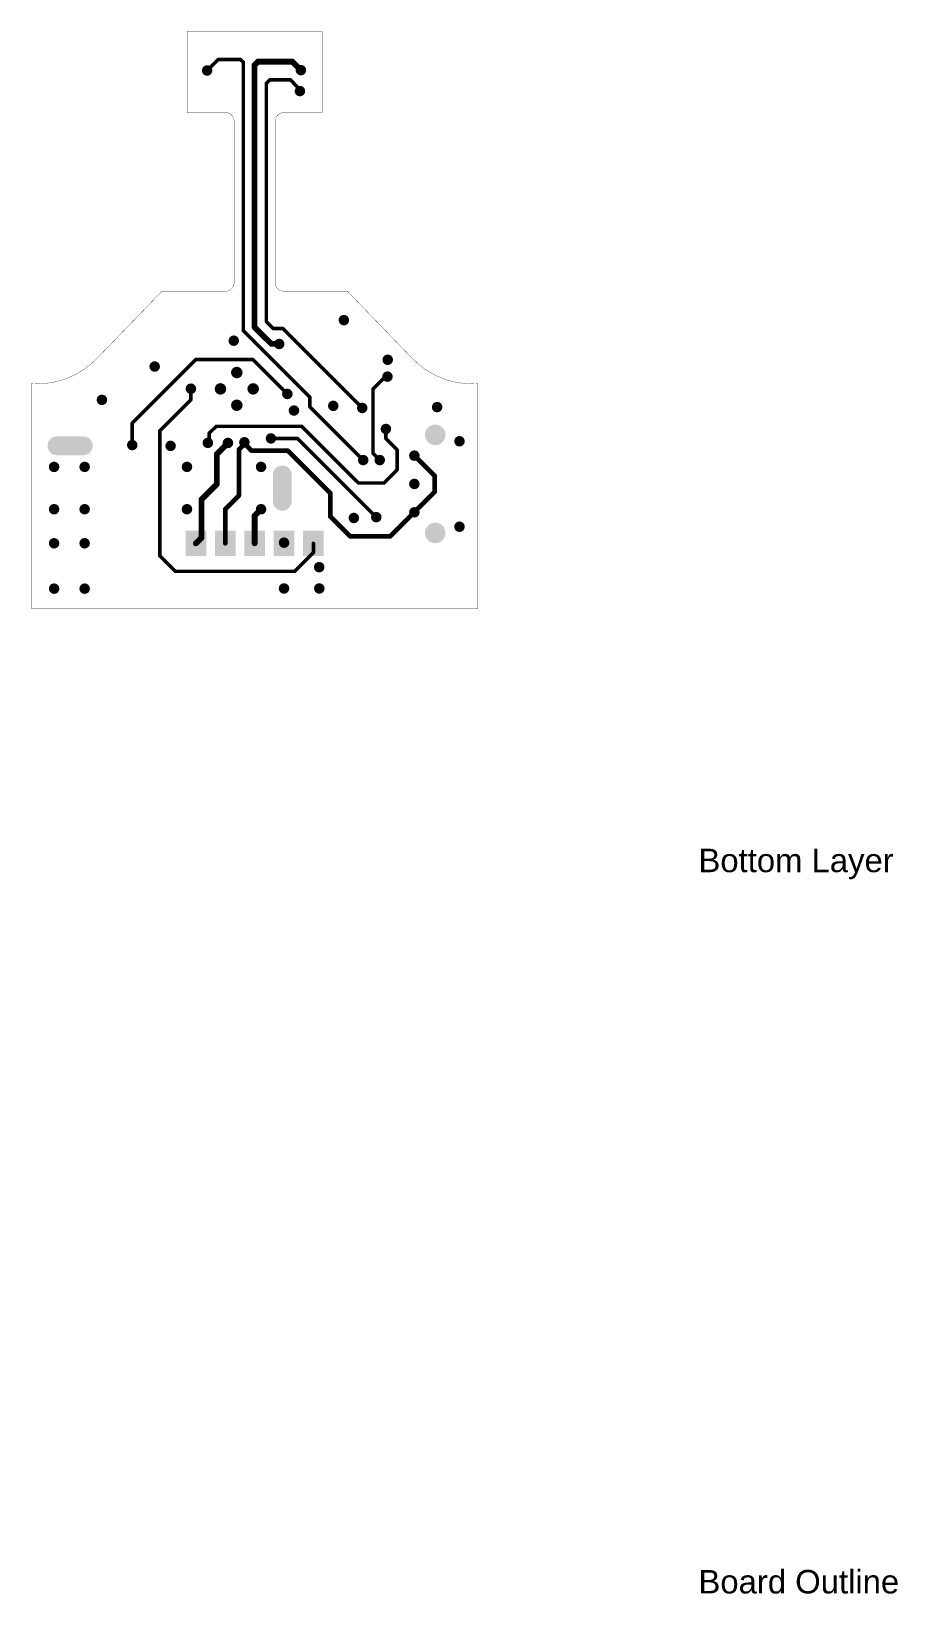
# Model space of a CAD drawing. Header units: inches. Extents: x 0 to 1.47, y -1.68 to 0.98.
import ezdxf

# ---------------------------------------------------------------- set-up
doc = ezdxf.new("R2010")
doc.units = ezdxf.units.IN
doc.header["$MEASUREMENT"] = 0
for name, color, linetype in [('BottomLayer', 5, 'Continuous'), ('Mechanical7', 56, 'Continuous'), ('MultiLayer', 9, 'Continuous'), ('PadHoleLayer', 156, 'Continuous'), ('ViaHoleLayer', 16, 'Continuous')]:
    doc.layers.add(name, color=color, linetype=linetype)
doc.styles.add('Arial', font='', dxfattribs={"height": 0.2})
doc.styles.get('Arial').set_extended_font_data('Arial')

# ---------------------------------------------------------------- blocks, each defined once
blk = doc.blocks.new('VQFN_20__3MMX3MM__1')
at = {"layer": 'BottomLayer'}
h = blk.add_hatch(color=5, dxfattribs=at)
edge = h.paths.add_edge_path()
edge.add_arc((-0.0197, 0.0197), 0.00984, 0, 360)
h = blk.add_hatch(color=5, dxfattribs=at)
edge = h.paths.add_edge_path()
edge.add_arc((0.0197, 0.0197), 0.00984, 0, 360)
h = blk.add_hatch(color=5, dxfattribs=at)
edge = h.paths.add_edge_path()
edge.add_arc((-0.0197, -0.0197), 0.00984, 0, 360)
h = blk.add_hatch(color=5, dxfattribs=at)
edge = h.paths.add_edge_path()
edge.add_arc((0.0197, -0.0197), 0.00984, 0, 360)
at = {"layer": 'ViaHoleLayer'}
h = blk.add_hatch(color=16, dxfattribs=at)
edge = h.paths.add_edge_path()
edge.add_arc((-0.0197, 0.0197), 0.00591, 0, 360)
h = blk.add_hatch(color=16, dxfattribs=at)
edge = h.paths.add_edge_path()
edge.add_arc((0.0197, 0.0197), 0.00591, 0, 360)
h = blk.add_hatch(color=16, dxfattribs=at)
edge = h.paths.add_edge_path()
edge.add_arc((-0.0197, -0.0197), 0.00591, 0, 360)
h = blk.add_hatch(color=16, dxfattribs=at)
edge = h.paths.add_edge_path()
edge.add_arc((0.0197, -0.0197), 0.00591, 0, 360)
blk = doc.blocks.new('5PIN_PGRM_ANCHORED_B_2')
at = {"layer": 'BottomLayer'}
for points in [[(-0.0217, 0.2177), (0.0217, 0.2177), (0.0217, 0.1823), (-0.0217, 0.1823)], [(-0.0217, 0.1677), (0.0217, 0.1677), (0.0217, 0.1323), (-0.0217, 0.1323)], [(-0.0217, 0.1177), (0.0217, 0.1177), (0.0217, 0.0823), (-0.0217, 0.0823)], [(-0.0217, 0.0677), (0.0217, 0.0677), (0.0217, 0.0323), (-0.0217, 0.0323)], [(-0.0217, 0.0177), (0.0217, 0.0177), (0.0217, -0.0177), (-0.0217, -0.0177)]]:
    blk.add_hatch(color=5, dxfattribs=at).paths.add_polyline_path(points)
blk = doc.blocks.new('CONTACT_RZG2POSBATT_3')
at = {"layer": 'BottomLayer'}
h = blk.add_hatch(color=5, dxfattribs=at)
edge = h.paths.add_edge_path()
edge.add_arc((0.0634, 0.122), 0.016, 270, 450)
edge.add_line((0.0634, 0.138), (0.0184, 0.138))
edge.add_arc((0.0184, 0.122), 0.016, 90, 270)
edge.add_line((0.0184, 0.106), (0.0634, 0.106))
h = blk.add_hatch(color=5, dxfattribs=at)
edge = h.paths.add_edge_path()
edge.add_arc((0.402, 0.0275), 0.016, 180, 360)
edge.add_line((0.418, 0.0275), (0.418, 0.0725))
edge.add_arc((0.402, 0.0725), 0.016, 0, 180)
edge.add_line((0.386, 0.0725), (0.386, 0.0275))
at = {"layer": 'MultiLayer'}
h = blk.add_hatch(color=9, dxfattribs=at)
edge = h.paths.add_edge_path()
edge.add_arc((0.0634, 0.122), 0.016, 270, 450)
edge.add_line((0.0634, 0.138), (0.0184, 0.138))
edge.add_arc((0.0184, 0.122), 0.016, 90, 270)
edge.add_line((0.0184, 0.106), (0.0634, 0.106))
h = blk.add_hatch(color=9, dxfattribs=at)
edge = h.paths.add_edge_path()
edge.add_arc((0.402, 0.0275), 0.016, 180, 360)
edge.add_line((0.418, 0.0275), (0.418, 0.0725))
edge.add_arc((0.402, 0.0725), 0.016, 0, 180)
edge.add_line((0.386, 0.0725), (0.386, 0.0275))
at = {"layer": 'PadHoleLayer'}
h = blk.add_hatch(color=156, dxfattribs=at)
edge = h.paths.add_edge_path()
edge.add_arc((0.0634, 0.122), 0.0085, 270, 450)
edge.add_line((0.0634, 0.1305), (0.0184, 0.1305))
edge.add_arc((0.0184, 0.122), 0.0085, 90, 270)
edge.add_line((0.0184, 0.1135), (0.0634, 0.1135))
h = blk.add_hatch(color=156, dxfattribs=at)
edge = h.paths.add_edge_path()
edge.add_arc((0.402, 0.0275), 0.0085, 180, 360)
edge.add_line((0.4105, 0.0275), (0.4105, 0.0725))
edge.add_arc((0.402, 0.0725), 0.0085, 0, 180)
edge.add_line((0.3935, 0.0725), (0.3935, 0.0275))
blk = doc.blocks.new('FP_TL3340AF160QG_MFG_12')
at = {"layer": 'PadHoleLayer'}
h = blk.add_hatch(color=156, dxfattribs=at)
edge = h.paths.add_edge_path()
edge.add_arc((-0.0835, 0.0137), 0.0175, 0, 360)
h = blk.add_hatch(color=156, dxfattribs=at)
edge = h.paths.add_edge_path()
edge.add_arc((0.0835, 0.0137), 0.0175, 0, 360)

msp = doc.modelspace()

# ---------------------------------------------------------------- hatches: boundary and pattern name
at = {"layer": 'BottomLayer'}
h = msp.add_hatch(color=5, dxfattribs=at)
edge = h.paths.add_edge_path()
edge.add_arc((0.2991, 0.9164), 0.009, 0, 360)
h = msp.add_hatch(color=5, dxfattribs=at)
edge = h.paths.add_edge_path()
edge.add_arc((0.4587, 0.9169), 0.009, 0, 360)
h = msp.add_hatch(color=5, dxfattribs=at)
edge = h.paths.add_edge_path()
edge.add_arc((0.457, 0.8813), 0.009, 0, 360)
h = msp.add_hatch(color=5, dxfattribs=at)
edge = h.paths.add_edge_path()
edge.add_arc((0.5318, 0.4911), 0.009, 0, 360)
h = msp.add_hatch(color=5, dxfattribs=at)
edge = h.paths.add_edge_path()
edge.add_arc((0.3444, 0.4561), 0.009, 0, 360)
h = msp.add_hatch(color=5, dxfattribs=at)
edge = h.paths.add_edge_path()
edge.add_arc((0.4218, 0.4505), 0.009, 0, 360)
h = msp.add_hatch(color=5, dxfattribs=at)
edge = h.paths.add_edge_path()
edge.add_arc((0.6065, 0.4236), 0.009, 0, 360)
h = msp.add_hatch(color=5, dxfattribs=at)
edge = h.paths.add_edge_path()
edge.add_arc((0.2098, 0.4121), 0.009, 0, 360)
h = msp.add_hatch(color=5, dxfattribs=at)
edge = h.paths.add_edge_path()
edge.add_arc((0.606, 0.3949), 0.009, 0, 360)
h = msp.add_hatch(color=5, dxfattribs=at)
edge = h.paths.add_edge_path()
edge.add_arc((0.2715, 0.3743), 0.009, 0, 360)
h = msp.add_hatch(color=5, dxfattribs=at)
edge = h.paths.add_edge_path()
edge.add_arc((0.4356, 0.3654), 0.009, 0, 360)
h = msp.add_hatch(color=5, dxfattribs=at)
edge = h.paths.add_edge_path()
edge.add_arc((0.12, 0.3553), 0.009, 0, 360)
h = msp.add_hatch(color=5, dxfattribs=at)
edge = h.paths.add_edge_path()
edge.add_arc((0.4469, 0.3371), 0.009, 0, 360)
h = msp.add_hatch(color=5, dxfattribs=at)
edge = h.paths.add_edge_path()
edge.add_arc((0.5138, 0.3451), 0.009, 0, 360)
h = msp.add_hatch(color=5, dxfattribs=at)
edge = h.paths.add_edge_path()
edge.add_arc((0.5631, 0.3415), 0.009, 0, 360)
h = msp.add_hatch(color=5, dxfattribs=at)
edge = h.paths.add_edge_path()
edge.add_arc((0.6906, 0.3429), 0.009, 0, 360)
h = msp.add_hatch(color=5, dxfattribs=at)
edge = h.paths.add_edge_path()
edge.add_arc((0.4077, 0.2896), 0.009, 0, 360)
h = msp.add_hatch(color=5, dxfattribs=at)
edge = h.paths.add_edge_path()
edge.add_arc((0.6034, 0.3057), 0.009, 0, 360)
h = msp.add_hatch(color=5, dxfattribs=at)
edge = h.paths.add_edge_path()
edge.add_arc((0.7286, 0.2848), 0.009, 0, 360)
h = msp.add_hatch(color=5, dxfattribs=at)
edge = h.paths.add_edge_path()
edge.add_arc((0.1716, 0.2783), 0.009, 0, 360)
h = msp.add_hatch(color=5, dxfattribs=at)
edge = h.paths.add_edge_path()
edge.add_arc((0.2369, 0.2769), 0.009, 0, 360)
h = msp.add_hatch(color=5, dxfattribs=at)
edge = h.paths.add_edge_path()
edge.add_arc((0.3003, 0.2821), 0.009, 0, 360)
h = msp.add_hatch(color=5, dxfattribs=at)
edge = h.paths.add_edge_path()
edge.add_arc((0.3345, 0.2819), 0.009, 0, 360)
h = msp.add_hatch(color=5, dxfattribs=at)
edge = h.paths.add_edge_path()
edge.add_arc((0.3625, 0.283), 0.009, 0, 360)
h = msp.add_hatch(color=5, dxfattribs=at)
edge = h.paths.add_edge_path()
edge.add_arc((0.6518, 0.2603), 0.009, 0, 360)
h = msp.add_hatch(color=5, dxfattribs=at)
edge = h.paths.add_edge_path()
edge.add_arc((0.0386, 0.2411), 0.009, 0, 360)
h = msp.add_hatch(color=5, dxfattribs=at)
edge = h.paths.add_edge_path()
edge.add_arc((0.0906, 0.2411), 0.009, 0, 360)
h = msp.add_hatch(color=5, dxfattribs=at)
edge = h.paths.add_edge_path()
edge.add_arc((0.2648, 0.2411), 0.009, 0, 360)
h = msp.add_hatch(color=5, dxfattribs=at)
edge = h.paths.add_edge_path()
edge.add_arc((0.3909, 0.2411), 0.009, 0, 360)
h = msp.add_hatch(color=5, dxfattribs=at)
edge = h.paths.add_edge_path()
edge.add_arc((0.5648, 0.2527), 0.009, 0, 360)
h = msp.add_hatch(color=5, dxfattribs=at)
edge = h.paths.add_edge_path()
edge.add_arc((0.5929, 0.2527), 0.009, 0, 360)
h = msp.add_hatch(color=5, dxfattribs=at)
edge = h.paths.add_edge_path()
edge.add_arc((0.6518, 0.2121), 0.009, 0, 360)
h = msp.add_hatch(color=5, dxfattribs=at)
edge = h.paths.add_edge_path()
edge.add_arc((0.0386, 0.169), 0.009, 0, 360)
h = msp.add_hatch(color=5, dxfattribs=at)
edge = h.paths.add_edge_path()
edge.add_arc((0.0906, 0.169), 0.009, 0, 360)
h = msp.add_hatch(color=5, dxfattribs=at)
edge = h.paths.add_edge_path()
edge.add_arc((0.2648, 0.169), 0.009, 0, 360)
h = msp.add_hatch(color=5, dxfattribs=at)
edge = h.paths.add_edge_path()
edge.add_arc((0.3909, 0.169), 0.009, 0, 360)
h = msp.add_hatch(color=5, dxfattribs=at)
edge = h.paths.add_edge_path()
edge.add_arc((0.5488, 0.1541), 0.009, 0, 360)
h = msp.add_hatch(color=5, dxfattribs=at)
edge = h.paths.add_edge_path()
edge.add_arc((0.587, 0.1555), 0.009, 0, 360)
h = msp.add_hatch(color=5, dxfattribs=at)
edge = h.paths.add_edge_path()
edge.add_arc((0.6518, 0.1638), 0.009, 0, 360)
h = msp.add_hatch(color=5, dxfattribs=at)
edge = h.paths.add_edge_path()
edge.add_arc((0.7286, 0.1392), 0.009, 0, 360)
h = msp.add_hatch(color=5, dxfattribs=at)
edge = h.paths.add_edge_path()
edge.add_arc((0.0386, 0.111), 0.009, 0, 360)
h = msp.add_hatch(color=5, dxfattribs=at)
edge = h.paths.add_edge_path()
edge.add_arc((0.0906, 0.111), 0.009, 0, 360)
h = msp.add_hatch(color=5, dxfattribs=at)
edge = h.paths.add_edge_path()
edge.add_arc((0.43, 0.112), 0.009, 0, 360)
h = msp.add_hatch(color=5, dxfattribs=at)
edge = h.paths.add_edge_path()
edge.add_arc((0.4898, 0.0703), 0.009, 0, 360)
h = msp.add_hatch(color=5, dxfattribs=at)
edge = h.paths.add_edge_path()
edge.add_arc((0.0386, 0.0337), 0.009, 0, 360)
h = msp.add_hatch(color=5, dxfattribs=at)
edge = h.paths.add_edge_path()
edge.add_arc((0.0906, 0.0337), 0.009, 0, 360)
h = msp.add_hatch(color=5, dxfattribs=at)
edge = h.paths.add_edge_path()
edge.add_arc((0.43, 0.034), 0.009, 0, 360)
h = msp.add_hatch(color=5, dxfattribs=at)
edge = h.paths.add_edge_path()
edge.add_arc((0.49, 0.034), 0.009, 0, 360)
at = {"layer": 'ViaHoleLayer'}
h = msp.add_hatch(color=16, dxfattribs=at)
edge = h.paths.add_edge_path()
edge.add_arc((0.2991, 0.9164), 0.004, 0, 360)
h = msp.add_hatch(color=16, dxfattribs=at)
edge = h.paths.add_edge_path()
edge.add_arc((0.4587, 0.9169), 0.004, 0, 360)
h = msp.add_hatch(color=16, dxfattribs=at)
edge = h.paths.add_edge_path()
edge.add_arc((0.457, 0.8813), 0.004, 0, 360)
h = msp.add_hatch(color=16, dxfattribs=at)
edge = h.paths.add_edge_path()
edge.add_arc((0.5318, 0.4911), 0.004, 0, 360)
h = msp.add_hatch(color=16, dxfattribs=at)
edge = h.paths.add_edge_path()
edge.add_arc((0.3444, 0.4561), 0.004, 0, 360)
h = msp.add_hatch(color=16, dxfattribs=at)
edge = h.paths.add_edge_path()
edge.add_arc((0.4218, 0.4505), 0.004, 0, 360)
h = msp.add_hatch(color=16, dxfattribs=at)
edge = h.paths.add_edge_path()
edge.add_arc((0.6065, 0.4236), 0.004, 0, 360)
h = msp.add_hatch(color=16, dxfattribs=at)
edge = h.paths.add_edge_path()
edge.add_arc((0.2098, 0.4121), 0.004, 0, 360)
h = msp.add_hatch(color=16, dxfattribs=at)
edge = h.paths.add_edge_path()
edge.add_arc((0.2715, 0.3743), 0.004, 0, 360)
h = msp.add_hatch(color=16, dxfattribs=at)
edge = h.paths.add_edge_path()
edge.add_arc((0.606, 0.3949), 0.004, 0, 360)
h = msp.add_hatch(color=16, dxfattribs=at)
edge = h.paths.add_edge_path()
edge.add_arc((0.12, 0.3553), 0.004, 0, 360)
h = msp.add_hatch(color=16, dxfattribs=at)
edge = h.paths.add_edge_path()
edge.add_arc((0.4356, 0.3654), 0.004, 0, 360)
h = msp.add_hatch(color=16, dxfattribs=at)
edge = h.paths.add_edge_path()
edge.add_arc((0.5138, 0.3451), 0.004, 0, 360)
h = msp.add_hatch(color=16, dxfattribs=at)
edge = h.paths.add_edge_path()
edge.add_arc((0.6906, 0.3429), 0.004, 0, 360)
h = msp.add_hatch(color=16, dxfattribs=at)
edge = h.paths.add_edge_path()
edge.add_arc((0.4469, 0.3371), 0.004, 0, 360)
h = msp.add_hatch(color=16, dxfattribs=at)
edge = h.paths.add_edge_path()
edge.add_arc((0.5631, 0.3415), 0.004, 0, 360)
h = msp.add_hatch(color=16, dxfattribs=at)
edge = h.paths.add_edge_path()
edge.add_arc((0.4077, 0.2896), 0.004, 0, 360)
h = msp.add_hatch(color=16, dxfattribs=at)
edge = h.paths.add_edge_path()
edge.add_arc((0.6034, 0.3057), 0.004, 0, 360)
h = msp.add_hatch(color=16, dxfattribs=at)
edge = h.paths.add_edge_path()
edge.add_arc((0.1716, 0.2783), 0.004, 0, 360)
h = msp.add_hatch(color=16, dxfattribs=at)
edge = h.paths.add_edge_path()
edge.add_arc((0.2369, 0.2769), 0.004, 0, 360)
h = msp.add_hatch(color=16, dxfattribs=at)
edge = h.paths.add_edge_path()
edge.add_arc((0.3003, 0.2821), 0.004, 0, 360)
h = msp.add_hatch(color=16, dxfattribs=at)
edge = h.paths.add_edge_path()
edge.add_arc((0.3345, 0.2819), 0.004, 0, 360)
h = msp.add_hatch(color=16, dxfattribs=at)
edge = h.paths.add_edge_path()
edge.add_arc((0.3625, 0.283), 0.004, 0, 360)
h = msp.add_hatch(color=16, dxfattribs=at)
edge = h.paths.add_edge_path()
edge.add_arc((0.7286, 0.2848), 0.004, 0, 360)
h = msp.add_hatch(color=16, dxfattribs=at)
edge = h.paths.add_edge_path()
edge.add_arc((0.0386, 0.2411), 0.004, 0, 360)
h = msp.add_hatch(color=16, dxfattribs=at)
edge = h.paths.add_edge_path()
edge.add_arc((0.0906, 0.2411), 0.004, 0, 360)
h = msp.add_hatch(color=16, dxfattribs=at)
edge = h.paths.add_edge_path()
edge.add_arc((0.2648, 0.2411), 0.004, 0, 360)
h = msp.add_hatch(color=16, dxfattribs=at)
edge = h.paths.add_edge_path()
edge.add_arc((0.3909, 0.2411), 0.004, 0, 360)
h = msp.add_hatch(color=16, dxfattribs=at)
edge = h.paths.add_edge_path()
edge.add_arc((0.5648, 0.2527), 0.004, 0, 360)
h = msp.add_hatch(color=16, dxfattribs=at)
edge = h.paths.add_edge_path()
edge.add_arc((0.5929, 0.2527), 0.004, 0, 360)
h = msp.add_hatch(color=16, dxfattribs=at)
edge = h.paths.add_edge_path()
edge.add_arc((0.6518, 0.2603), 0.004, 0, 360)
h = msp.add_hatch(color=16, dxfattribs=at)
edge = h.paths.add_edge_path()
edge.add_arc((0.6518, 0.2121), 0.004, 0, 360)
h = msp.add_hatch(color=16, dxfattribs=at)
edge = h.paths.add_edge_path()
edge.add_arc((0.0386, 0.169), 0.004, 0, 360)
h = msp.add_hatch(color=16, dxfattribs=at)
edge = h.paths.add_edge_path()
edge.add_arc((0.0906, 0.169), 0.004, 0, 360)
h = msp.add_hatch(color=16, dxfattribs=at)
edge = h.paths.add_edge_path()
edge.add_arc((0.2648, 0.169), 0.004, 0, 360)
h = msp.add_hatch(color=16, dxfattribs=at)
edge = h.paths.add_edge_path()
edge.add_arc((0.3909, 0.169), 0.004, 0, 360)
h = msp.add_hatch(color=16, dxfattribs=at)
edge = h.paths.add_edge_path()
edge.add_arc((0.6518, 0.1638), 0.004, 0, 360)
h = msp.add_hatch(color=16, dxfattribs=at)
edge = h.paths.add_edge_path()
edge.add_arc((0.5488, 0.1541), 0.004, 0, 360)
h = msp.add_hatch(color=16, dxfattribs=at)
edge = h.paths.add_edge_path()
edge.add_arc((0.587, 0.1555), 0.004, 0, 360)
h = msp.add_hatch(color=16, dxfattribs=at)
edge = h.paths.add_edge_path()
edge.add_arc((0.7286, 0.1392), 0.004, 0, 360)
h = msp.add_hatch(color=16, dxfattribs=at)
edge = h.paths.add_edge_path()
edge.add_arc((0.0386, 0.111), 0.004, 0, 360)
h = msp.add_hatch(color=16, dxfattribs=at)
edge = h.paths.add_edge_path()
edge.add_arc((0.0906, 0.111), 0.004, 0, 360)
h = msp.add_hatch(color=16, dxfattribs=at)
edge = h.paths.add_edge_path()
edge.add_arc((0.43, 0.112), 0.004, 0, 360)
h = msp.add_hatch(color=16, dxfattribs=at)
edge = h.paths.add_edge_path()
edge.add_arc((0.4898, 0.0703), 0.004, 0, 360)
h = msp.add_hatch(color=16, dxfattribs=at)
edge = h.paths.add_edge_path()
edge.add_arc((0.0386, 0.0337), 0.004, 0, 360)
h = msp.add_hatch(color=16, dxfattribs=at)
edge = h.paths.add_edge_path()
edge.add_arc((0.0906, 0.0337), 0.004, 0, 360)
h = msp.add_hatch(color=16, dxfattribs=at)
edge = h.paths.add_edge_path()
edge.add_arc((0.43, 0.034), 0.004, 0, 360)
h = msp.add_hatch(color=16, dxfattribs=at)
edge = h.paths.add_edge_path()
edge.add_arc((0.49, 0.034), 0.004, 0, 360)

# ---------------------------------------------------------------- linework, layer by layer
at = {"layer": 'BottomLayer'}
for points, const_width in [([(0.2991, 0.9164), (0.3178, 0.9351)], 0.006), ([(0.3178, 0.9351), (0.3561, 0.9351)], 0.006), ([(0.3561, 0.9351), (0.3608, 0.9305)], 0.006), ([(0.3608, 0.8752), (0.3608, 0.9305)], 0.006), ([(0.3798, 0.9257), (0.3856, 0.9316)], 0.01), ([(0.3856, 0.9316), (0.444, 0.9316)], 0.01), ([(0.444, 0.9316), (0.4587, 0.9169)], 0.01), ([(0.3798, 0.8991), (0.3798, 0.9257)], 0.01), ([(0.3798, 0.4793), (0.3798, 0.8991)], 0.01), ([(0.3998, 0.8946), (0.4056, 0.9005)], 0.006), ([(0.3998, 0.845), (0.3998, 0.8946)], 0.006), ([(0.4056, 0.9005), (0.4409, 0.9005)], 0.006), ([(0.4409, 0.9005), (0.4466, 0.8949)], 0.006), ([(0.4466, 0.8945), (0.4466, 0.8949)], 0.006), ([(0.4466, 0.8945), (0.457, 0.884)], 0.006), ([(0.457, 0.8813), (0.457, 0.884)], 0.006), ([(0.3608, 0.4729), (0.3608, 0.8752)], 0.006), ([(0.3998, 0.54), (0.3998, 0.845)], 0.006), ([(0.3998, 0.4888), (0.3998, 0.54)], 0.006), ([(0.3798, 0.4793), (0.4083, 0.4508)], 0.01), ([(0.3998, 0.4888), (0.4117, 0.4769)], 0.006), ([(0.4117, 0.4769), (0.4278, 0.4769)], 0.006), ([(0.4278, 0.4769), (0.5631, 0.3415)], 0.006), ([(0.3608, 0.4729), (0.4738, 0.3599)], 0.006), ([(0.4083, 0.4508), (0.4215, 0.4508)], 0.01), ([(0.4215, 0.4508), (0.4218, 0.4505)], 0.01), ([(0.1716, 0.3156), (0.28, 0.424)], 0.006), ([(0.28, 0.424), (0.3771, 0.424)], 0.006), ([(0.3771, 0.424), (0.4356, 0.3654)], 0.006), ([(0.2715, 0.3557), (0.2715, 0.3743)], 0.006), ([(0.5815, 0.374), (0.5975, 0.39)], 0.006), ([(0.5815, 0.2641), (0.5815, 0.374)], 0.006), ([(0.5975, 0.39), (0.5978, 0.39)], 0.006), ([(0.5978, 0.39), (0.6027, 0.3949)], 0.006), ([(0.6027, 0.3949), (0.606, 0.3949)], 0.006), ([(0.2186, 0.3028), (0.2715, 0.3557)], 0.006), ([(0.4738, 0.3437), (0.4738, 0.3599)], 0.006), ([(0.4738, 0.3437), (0.5648, 0.2527)], 0.006), ([(0.1716, 0.2783), (0.1716, 0.3156)], 0.006), ([(0.2186, 0.0897), (0.2186, 0.3028)], 0.006), ([(0.3024, 0.2982), (0.3144, 0.3101)], 0.006), ([(0.3024, 0.2842), (0.3024, 0.2982)], 0.006), ([(0.3144, 0.3101), (0.4603, 0.3101)], 0.006), ([(0.4603, 0.3101), (0.5567, 0.2137)], 0.006), ([(0.6034, 0.2895), (0.6034, 0.3057)], 0.006), ([(0.3003, 0.2821), (0.3024, 0.2842)], 0.006), ([(0.3155, 0.2629), (0.3345, 0.2819)], 0.01), ([(0.3155, 0.2118), (0.3155, 0.2629)], 0.01), ([(0.3531, 0.2704), (0.3625, 0.2798)], 0.008), ([(0.3531, 0.1923), (0.3531, 0.2704)], 0.008), ([(0.3625, 0.2798), (0.3625, 0.283)], 0.008), ([(0.363, 0.2806), (0.3751, 0.2685)], 0.008), ([(0.3751, 0.2685), (0.4369, 0.2685)], 0.008), ([(0.4077, 0.2896), (0.4529, 0.2896)], 0.006), ([(0.4369, 0.2685), (0.5086, 0.1968)], 0.008), ([(0.4529, 0.2896), (0.587, 0.1555)], 0.006), ([(0.5815, 0.2641), (0.5929, 0.2527)], 0.006), ([(0.6034, 0.2895), (0.6224, 0.2705)], 0.006), ([(0.6224, 0.2359), (0.6224, 0.2705)], 0.006), ([(0.6518, 0.2603), (0.6865, 0.2256)], 0.008), ([(0.2896, 0.1859), (0.3155, 0.2118)], 0.01), ([(0.5567, 0.2137), (0.6002, 0.2137)], 0.006), ([(0.6002, 0.2137), (0.6224, 0.2359)], 0.006), ([(0.6865, 0.1986), (0.6865, 0.2256)], 0.008), ([(0.2896, 0.1206), (0.2896, 0.1859)], 0.01), ([(0.33, 0.1692), (0.3531, 0.1923)], 0.008), ([(0.5086, 0.1568), (0.5086, 0.1968)], 0.008), ([(0.6518, 0.1638), (0.6865, 0.1986)], 0.008), ([(0.33, 0.111), (0.33, 0.1692)], 0.008), ([(0.38, 0.1581), (0.3909, 0.169)], 0.01), ([(0.38, 0.111), (0.38, 0.1581)], 0.01), ([(0.5086, 0.1568), (0.5424, 0.123)], 0.008), ([(0.611, 0.123), (0.6518, 0.1638)], 0.008), ([(0.28, 0.111), (0.2896, 0.1206)], 0.01), ([(0.48, 0.0951), (0.48, 0.111)], 0.006), ([(0.5424, 0.123), (0.611, 0.123)], 0.008), ([(0.2186, 0.0897), (0.2451, 0.0632)], 0.006), ([(0.4481, 0.0632), (0.48, 0.0951)], 0.006), ([(0.2451, 0.0632), (0.4481, 0.0632)], 0.006)]:
    msp.add_lwpolyline(points, dxfattribs=dict(at, const_width=const_width))
for points, const_width in [([(0.3163, 0.9351, 1), (0.3193, 0.9351, 1)], 0.003), ([(0.3163, 0.9351, 1), (0.3193, 0.9351, 1)], 0.003), ([(0.3546, 0.9351, 1), (0.3576, 0.9351, 1)], 0.003), ([(0.3546, 0.9351, 1), (0.3576, 0.9351, 1)], 0.003), ([(0.3593, 0.9305, 1), (0.3623, 0.9305, 1)], 0.003), ([(0.3593, 0.9305, 1), (0.3623, 0.9305, 1)], 0.003), ([(0.3831, 0.9316, 1), (0.3881, 0.9316, 1)], 0.005), ([(0.3831, 0.9316, 1), (0.3881, 0.9316, 1)], 0.005), ([(0.4415, 0.9316, 1), (0.4465, 0.9316, 1)], 0.005), ([(0.4415, 0.9316, 1), (0.4465, 0.9316, 1)], 0.005), ([(0.2976, 0.9164, 1), (0.3006, 0.9164, 1)], 0.003), ([(0.3773, 0.9257, 1), (0.3823, 0.9257, 1)], 0.005), ([(0.3773, 0.9257, 1), (0.3823, 0.9257, 1)], 0.005), ([(0.4562, 0.9169, 1), (0.4612, 0.9169, 1)], 0.005), ([(0.3773, 0.8991, 1), (0.3823, 0.8991, 1)], 0.005), ([(0.3773, 0.8991, 1), (0.3823, 0.8991, 1)], 0.005), ([(0.3983, 0.8946, 1), (0.4013, 0.8946, 1)], 0.003), ([(0.3983, 0.8946, 1), (0.4013, 0.8946, 1)], 0.003), ([(0.4041, 0.9005, 1), (0.4071, 0.9005, 1)], 0.003), ([(0.4041, 0.9005, 1), (0.4071, 0.9005, 1)], 0.003), ([(0.4394, 0.9005, 1), (0.4424, 0.9005, 1)], 0.003), ([(0.4394, 0.9005, 1), (0.4424, 0.9005, 1)], 0.003), ([(0.4451, 0.8949, 1), (0.4481, 0.8949, 1)], 0.003), ([(0.4451, 0.8949, 1), (0.4481, 0.8949, 1)], 0.003), ([(0.4451, 0.8945, 1), (0.4481, 0.8945, 1)], 0.003), ([(0.4451, 0.8945, 1), (0.4481, 0.8945, 1)], 0.003), ([(0.4555, 0.884, 1), (0.4585, 0.884, 1)], 0.003), ([(0.4555, 0.884, 1), (0.4585, 0.884, 1)], 0.003), ([(0.4555, 0.8813, 1), (0.4585, 0.8813, 1)], 0.003), ([(0.3593, 0.8752, 1), (0.3623, 0.8752, 1)], 0.003), ([(0.3593, 0.8752, 1), (0.3623, 0.8752, 1)], 0.003), ([(0.3983, 0.845, 1), (0.4013, 0.845, 1)], 0.003), ([(0.3983, 0.845, 1), (0.4013, 0.845, 1)], 0.003), ([(0.3983, 0.54, 1), (0.4013, 0.54, 1)], 0.003), ([(0.3983, 0.54, 1), (0.4013, 0.54, 1)], 0.003), ([(0.3773, 0.4793, 1), (0.3823, 0.4793, 1)], 0.005), ([(0.3773, 0.4793, 1), (0.3823, 0.4793, 1)], 0.005), ([(0.3983, 0.4888, 1), (0.4013, 0.4888, 1)], 0.003), ([(0.3983, 0.4888, 1), (0.4013, 0.4888, 1)], 0.003), ([(0.4102, 0.4769, 1), (0.4132, 0.4769, 1)], 0.003), ([(0.4102, 0.4769, 1), (0.4132, 0.4769, 1)], 0.003), ([(0.4263, 0.4769, 1), (0.4293, 0.4769, 1)], 0.003), ([(0.4263, 0.4769, 1), (0.4293, 0.4769, 1)], 0.003), ([(0.3593, 0.4729, 1), (0.3623, 0.4729, 1)], 0.003), ([(0.3593, 0.4729, 1), (0.3623, 0.4729, 1)], 0.003), ([(0.4058, 0.4508, 1), (0.4108, 0.4508, 1)], 0.005), ([(0.4058, 0.4508, 1), (0.4108, 0.4508, 1)], 0.005), ([(0.419, 0.4508, 1), (0.424, 0.4508, 1)], 0.005), ([(0.419, 0.4508, 1), (0.424, 0.4508, 1)], 0.005), ([(0.4193, 0.4505, 1), (0.4243, 0.4505, 1)], 0.005), ([(0.2785, 0.424, 1), (0.2815, 0.424, 1)], 0.003), ([(0.2785, 0.424, 1), (0.2815, 0.424, 1)], 0.003), ([(0.3756, 0.424, 1), (0.3786, 0.424, 1)], 0.003), ([(0.3756, 0.424, 1), (0.3786, 0.424, 1)], 0.003), ([(0.27, 0.3743, 1), (0.273, 0.3743, 1)], 0.003), ([(0.58, 0.374, 1), (0.583, 0.374, 1)], 0.003), ([(0.58, 0.374, 1), (0.583, 0.374, 1)], 0.003), ([(0.596, 0.39, 1), (0.599, 0.39, 1)], 0.003), ([(0.596, 0.39, 1), (0.599, 0.39, 1)], 0.003), ([(0.5963, 0.39, 1), (0.5993, 0.39, 1)], 0.003), ([(0.5963, 0.39, 1), (0.5993, 0.39, 1)], 0.003), ([(0.6012, 0.3949, 1), (0.6042, 0.3949, 1)], 0.003), ([(0.6012, 0.3949, 1), (0.6042, 0.3949, 1)], 0.003), ([(0.6045, 0.3949, 1), (0.6075, 0.3949, 1)], 0.003), ([(0.27, 0.3557, 1), (0.273, 0.3557, 1)], 0.003), ([(0.27, 0.3557, 1), (0.273, 0.3557, 1)], 0.003), ([(0.4341, 0.3654, 1), (0.4371, 0.3654, 1)], 0.003), ([(0.4723, 0.3599, 1), (0.4753, 0.3599, 1)], 0.003), ([(0.4723, 0.3599, 1), (0.4753, 0.3599, 1)], 0.003), ([(0.4723, 0.3437, 1), (0.4753, 0.3437, 1)], 0.003), ([(0.4723, 0.3437, 1), (0.4753, 0.3437, 1)], 0.003), ([(0.5616, 0.3415, 1), (0.5646, 0.3415, 1)], 0.003), ([(0.1701, 0.3156, 1), (0.1731, 0.3156, 1)], 0.003), ([(0.1701, 0.3156, 1), (0.1731, 0.3156, 1)], 0.003), ([(0.2171, 0.3028, 1), (0.2201, 0.3028, 1)], 0.003), ([(0.2171, 0.3028, 1), (0.2201, 0.3028, 1)], 0.003), ([(0.3009, 0.2982, 1), (0.3039, 0.2982, 1)], 0.003), ([(0.3009, 0.2982, 1), (0.3039, 0.2982, 1)], 0.003), ([(0.3129, 0.3101, 1), (0.3159, 0.3101, 1)], 0.003), ([(0.3129, 0.3101, 1), (0.3159, 0.3101, 1)], 0.003), ([(0.4588, 0.3101, 1), (0.4618, 0.3101, 1)], 0.003), ([(0.4588, 0.3101, 1), (0.4618, 0.3101, 1)], 0.003), ([(0.6019, 0.3057, 1), (0.6049, 0.3057, 1)], 0.003), ([(0.1701, 0.2783, 1), (0.1731, 0.2783, 1)], 0.003), ([(0.2988, 0.2821, 1), (0.3018, 0.2821, 1)], 0.003), ([(0.3009, 0.2842, 1), (0.3039, 0.2842, 1)], 0.003), ([(0.3009, 0.2842, 1), (0.3039, 0.2842, 1)], 0.003), ([(0.313, 0.2629, 1), (0.318, 0.2629, 1)], 0.005), ([(0.313, 0.2629, 1), (0.318, 0.2629, 1)], 0.005), ([(0.332, 0.2819, 1), (0.337, 0.2819, 1)], 0.005), ([(0.3511, 0.2704, 1), (0.3551, 0.2704, 1)], 0.004), ([(0.3511, 0.2704, 1), (0.3551, 0.2704, 1)], 0.004), ([(0.3605, 0.283, 1), (0.3645, 0.283, 1)], 0.004), ([(0.3605, 0.2798, 1), (0.3645, 0.2798, 1)], 0.004), ([(0.3605, 0.2798, 1), (0.3645, 0.2798, 1)], 0.004), ([(0.361, 0.2806, 1), (0.365, 0.2806, 1)], 0.004), ([(0.3731, 0.2685, 1), (0.3771, 0.2685, 1)], 0.004), ([(0.3731, 0.2685, 1), (0.3771, 0.2685, 1)], 0.004), ([(0.4062, 0.2896, 1), (0.4092, 0.2896, 1)], 0.003), ([(0.4349, 0.2685, 1), (0.4389, 0.2685, 1)], 0.004), ([(0.4349, 0.2685, 1), (0.4389, 0.2685, 1)], 0.004), ([(0.4514, 0.2896, 1), (0.4544, 0.2896, 1)], 0.003), ([(0.4514, 0.2896, 1), (0.4544, 0.2896, 1)], 0.003), ([(0.58, 0.2641, 1), (0.583, 0.2641, 1)], 0.003), ([(0.58, 0.2641, 1), (0.583, 0.2641, 1)], 0.003), ([(0.6019, 0.2895, 1), (0.6049, 0.2895, 1)], 0.003), ([(0.6019, 0.2895, 1), (0.6049, 0.2895, 1)], 0.003), ([(0.6209, 0.2705, 1), (0.6239, 0.2705, 1)], 0.003), ([(0.6209, 0.2705, 1), (0.6239, 0.2705, 1)], 0.003), ([(0.5633, 0.2527, 1), (0.5663, 0.2527, 1)], 0.003), ([(0.5914, 0.2527, 1), (0.5944, 0.2527, 1)], 0.003), ([(0.6498, 0.2603, 1), (0.6538, 0.2603, 1)], 0.004), ([(0.313, 0.2118, 1), (0.318, 0.2118, 1)], 0.005), ([(0.313, 0.2118, 1), (0.318, 0.2118, 1)], 0.005), ([(0.5552, 0.2137, 1), (0.5582, 0.2137, 1)], 0.003), ([(0.5552, 0.2137, 1), (0.5582, 0.2137, 1)], 0.003), ([(0.5987, 0.2137, 1), (0.6017, 0.2137, 1)], 0.003), ([(0.5987, 0.2137, 1), (0.6017, 0.2137, 1)], 0.003), ([(0.6209, 0.2359, 1), (0.6239, 0.2359, 1)], 0.003), ([(0.6209, 0.2359, 1), (0.6239, 0.2359, 1)], 0.003), ([(0.6845, 0.2256, 1), (0.6885, 0.2256, 1)], 0.004), ([(0.6845, 0.2256, 1), (0.6885, 0.2256, 1)], 0.004), ([(0.2871, 0.1859, 1), (0.2921, 0.1859, 1)], 0.005), ([(0.2871, 0.1859, 1), (0.2921, 0.1859, 1)], 0.005), ([(0.3511, 0.1923, 1), (0.3551, 0.1923, 1)], 0.004), ([(0.3511, 0.1923, 1), (0.3551, 0.1923, 1)], 0.004), ([(0.5066, 0.1968, 1), (0.5106, 0.1968, 1)], 0.004), ([(0.5066, 0.1968, 1), (0.5106, 0.1968, 1)], 0.004), ([(0.6845, 0.1986, 1), (0.6885, 0.1986, 1)], 0.004), ([(0.6845, 0.1986, 1), (0.6885, 0.1986, 1)], 0.004), ([(0.328, 0.1692, 1), (0.332, 0.1692, 1)], 0.004), ([(0.328, 0.1692, 1), (0.332, 0.1692, 1)], 0.004), ([(0.3775, 0.1581, 1), (0.3825, 0.1581, 1)], 0.005), ([(0.3775, 0.1581, 1), (0.3825, 0.1581, 1)], 0.005), ([(0.3884, 0.169, 1), (0.3934, 0.169, 1)], 0.005), ([(0.5066, 0.1568, 1), (0.5106, 0.1568, 1)], 0.004), ([(0.5066, 0.1568, 1), (0.5106, 0.1568, 1)], 0.004), ([(0.6498, 0.1638, 1), (0.6538, 0.1638, 1)], 0.004), ([(0.6498, 0.1638, 1), (0.6538, 0.1638, 1)], 0.004), ([(0.5855, 0.1555, 1), (0.5885, 0.1555, 1)], 0.003), ([(0.2775, 0.111, 1), (0.2825, 0.111, 1)], 0.005), ([(0.2871, 0.1206, 1), (0.2921, 0.1206, 1)], 0.005), ([(0.2871, 0.1206, 1), (0.2921, 0.1206, 1)], 0.005), ([(0.328, 0.111, 1), (0.332, 0.111, 1)], 0.004), ([(0.3775, 0.111, 1), (0.3825, 0.111, 1)], 0.005), ([(0.4785, 0.111, 1), (0.4815, 0.111, 1)], 0.003), ([(0.5404, 0.123, 1), (0.5444, 0.123, 1)], 0.004), ([(0.5404, 0.123, 1), (0.5444, 0.123, 1)], 0.004), ([(0.609, 0.123, 1), (0.613, 0.123, 1)], 0.004), ([(0.609, 0.123, 1), (0.613, 0.123, 1)], 0.004), ([(0.2171, 0.0897, 1), (0.2201, 0.0897, 1)], 0.003), ([(0.2171, 0.0897, 1), (0.2201, 0.0897, 1)], 0.003), ([(0.4785, 0.0951, 1), (0.4815, 0.0951, 1)], 0.003), ([(0.4785, 0.0951, 1), (0.4815, 0.0951, 1)], 0.003), ([(0.2436, 0.0632, 1), (0.2466, 0.0632, 1)], 0.003), ([(0.2436, 0.0632, 1), (0.2466, 0.0632, 1)], 0.003), ([(0.4466, 0.0632, 1), (0.4496, 0.0632, 1)], 0.003), ([(0.4466, 0.0632, 1), (0.4496, 0.0632, 1)], 0.003)]:
    msp.add_lwpolyline(points, format="xyb", close=True, dxfattribs=dict(at, const_width=const_width))
at = {"layer": 'Mechanical7', "const_width": 0.0005}
for points in [[(0.265, 0.845), (0.265, 0.983)], [(0.265, 0.983), (0.495, 0.983)], [(0.495, 0.845), (0.495, 0.983)], [(0.265, 0.845), (0.33, 0.845)], [(0.345, 0.555), (0.345, 0.83)], [(0.415, 0.555), (0.415, 0.83)], [(0.43, 0.845), (0.495, 0.845)], [(0.1114, 0.4257), (0.2218, 0.54)], [(0.2218, 0.54), (0.33, 0.54)], [(0.43, 0.54), (0.5382, 0.54)], [(0.5382, 0.54), (0.6486, 0.4257)], [(0, 0), (0, 0.383)], [(0.76, 0.2515), (0.76, 0.383)], [(0.76, 0.1725), (0.76, 0.2515)], [(0.76, 0), (0.76, 0.1725)], [(0, 0), (0.76, 0)]]:
    msp.add_lwpolyline(points, dxfattribs=at)
at = {"layer": 'Mechanical7', "const_width": 0.00025}
for points in [[(0.2649, 0.983, 1), (0.2651, 0.983, 1)], [(0.2649, 0.983, 1), (0.2651, 0.983, 1)], [(0.4949, 0.983, 1), (0.4951, 0.983, 1)], [(0.4949, 0.983, 1), (0.4951, 0.983, 1)], [(0.2649, 0.845, 1), (0.2651, 0.845, 1)], [(0.2649, 0.845, 1), (0.2651, 0.845, 1)], [(0.3299, 0.845, 1), (0.3301, 0.845, 1)], [(0.3299, 0.845, 1), (0.3301, 0.845, 1)], [(0.3449, 0.83, 1), (0.3451, 0.83, 1)], [(0.3449, 0.83, 1), (0.3451, 0.83, 1)], [(0.4149, 0.83, 1), (0.4151, 0.83, 1)], [(0.4149, 0.83, 1), (0.4151, 0.83, 1)], [(0.4299, 0.845, 1), (0.4301, 0.845, 1)], [(0.4299, 0.845, 1), (0.4301, 0.845, 1)], [(0.4949, 0.845, 1), (0.4951, 0.845, 1)], [(0.4949, 0.845, 1), (0.4951, 0.845, 1)], [(0.2217, 0.54, 1), (0.2219, 0.54, 1)], [(0.2217, 0.54, 1), (0.2219, 0.54, 1)], [(0.3299, 0.54, 1), (0.3301, 0.54, 1)], [(0.3299, 0.54, 1), (0.3301, 0.54, 1)], [(0.3449, 0.555, 1), (0.3451, 0.555, 1)], [(0.3449, 0.555, 1), (0.3451, 0.555, 1)], [(0.4149, 0.555, 1), (0.4151, 0.555, 1)], [(0.4149, 0.555, 1), (0.4151, 0.555, 1)], [(0.4299, 0.54, 1), (0.4301, 0.54, 1)], [(0.4299, 0.54, 1), (0.4301, 0.54, 1)], [(0.5381, 0.54, 1), (0.5383, 0.54, 1)], [(0.5381, 0.54, 1), (0.5383, 0.54, 1)], [(0.1113, 0.4257, 1), (0.1116, 0.4257, 1)], [(0.1113, 0.4257, 1), (0.1116, 0.4257, 1)], [(0.6484, 0.4257, 1), (0.6487, 0.4257, 1)], [(0.6484, 0.4257, 1), (0.6487, 0.4257, 1)], [(-0.0001, 0.383, 1), (0.0001, 0.383, 1)], [(-0.0001, 0.383, 1), (0.0001, 0.383, 1)], [(0.7599, 0.383, 1), (0.7601, 0.383, 1)], [(0.7599, 0.383, 1), (0.7601, 0.383, 1)], [(0.7599, 0.2515, 1), (0.7601, 0.2515, 1)], [(0.7599, 0.2515, 1), (0.7601, 0.2515, 1)], [(0.7599, 0.1725, 1), (0.7601, 0.1725, 1)], [(0.7599, 0.1725, 1), (0.7601, 0.1725, 1)], [(-0.0001, 0, 1), (0.0001, 0, 1)], [(-0.0001, 0, 1), (0.0001, 0, 1)], [(0.7599, 0, 1), (0.7601, 0, 1)], [(0.7599, 0, 1), (0.7601, 0, 1)]]:
    msp.add_lwpolyline(points, format="xyb", close=True, dxfattribs=at)
at = {"layer": 'Mechanical7', "const_width": 0.0005}
for points in [[(0.33, 0.845, -0.414214), (0.345, 0.83)], [(0.415, 0.83, -0.414214), (0.43, 0.845)], [(0.345, 0.555, -0.414214), (0.33, 0.54)], [(0.43, 0.54, -0.414214), (0.415, 0.555)], [(0.1114, 0.4257, -0.222001), (0, 0.383)], [(0.76, 0.383, -0.222001), (0.6486, 0.4257)]]:
    msp.add_lwpolyline(points, format="xyb", dxfattribs=at)

# ---------------------------------------------------------------- block references
for name, p, rotation in [('VQFN_20__3MMX3MM__1', (0.3496, 0.374), 135), ('FP_TL3340AF160QG_MFG_12', (0.701, 0.2121), 90), ('5PIN_PGRM_ANCHORED_B_2', (0.28, 0.111), 270)]:
    msp.add_blockref(name, p, dxfattribs=dict(rotation=rotation))
msp.add_blockref('CONTACT_RZG2POSBATT_3', (0.025, 0.155))

# ---------------------------------------------------------------- texts
at = {"layer": 'BottomLayer', "style": 'Arial'}
msp.add_text('Bottom Layer', height=0.04, dxfattribs=at).set_placement((1.1354, -0.4493))
at = {"layer": 'Mechanical7', "style": 'Arial'}
msp.add_text('Board Outline', height=0.04, dxfattribs=at).set_placement((1.1354, -1.678))

doc.saveas('drawing.dxf')
